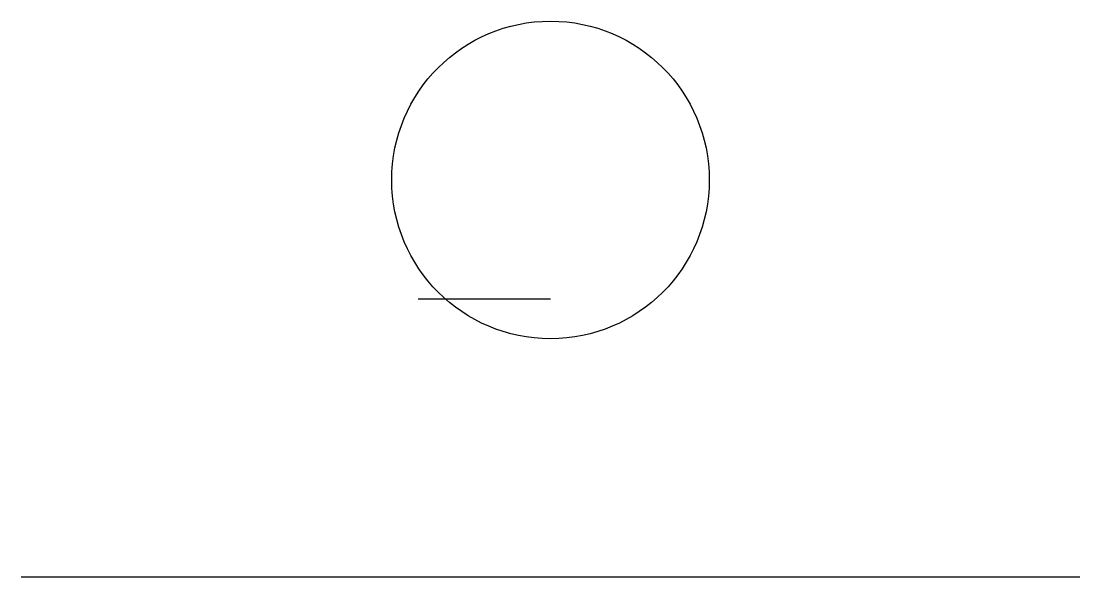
# Model space of a CAD drawing. Units: millimetres at full size, sheet at 1:100. Extents: x -15551 to 8939, y -6551 to 6306.
import ezdxf

# ---------------------------------------------------------------- set-up
doc = ezdxf.new("R2010")
doc.units = ezdxf.units.MM
doc.header["$LTSCALE"] = 100
doc.layers.add('0-0', color=7, linetype='Continuous')

msp = doc.modelspace()

# ---------------------------------------------------------------- linework, layer by layer
at = {"layer": '0-0'}
for p, q in [((-6367.3, -122.4), (-3306.1, -122.4)), ((-15551, -6551), (8938.8, -6551))]:
    msp.add_line(p, q, dxfattribs=at)
msp.add_circle((-3306.1, 2632.7), 3673.5, dxfattribs=at)

doc.saveas('drawing.dxf')
